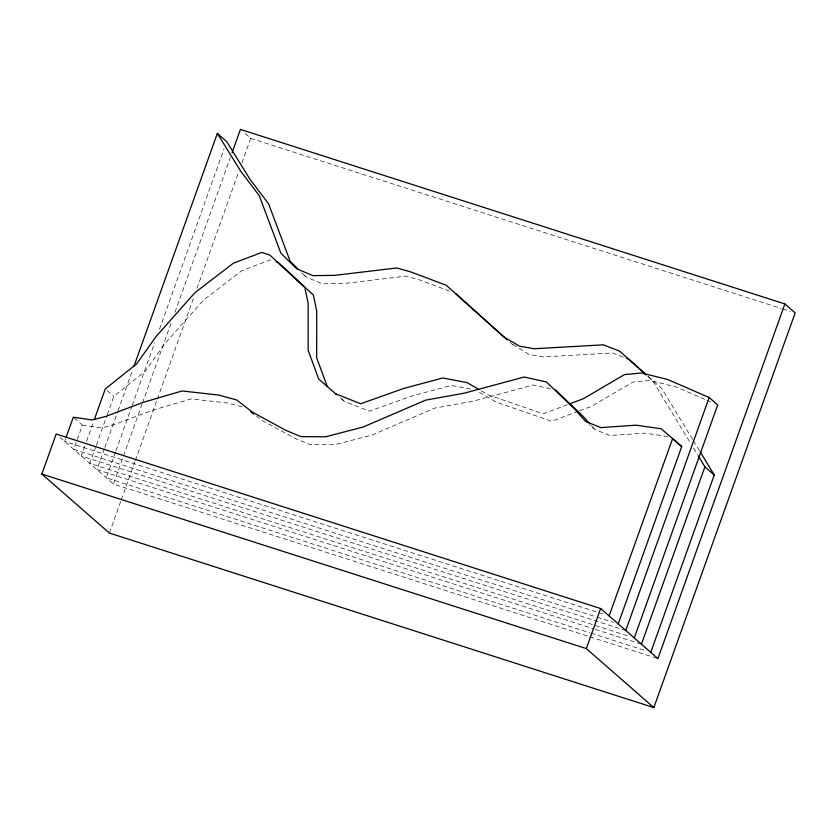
<?xml version="1.0" encoding="UTF-8"?>
<svg xmlns="http://www.w3.org/2000/svg" width="837" height="837" viewBox="0 0 837 837"><rect width="100%" height="100%" fill="white"/><g stroke="black" fill="none" stroke-linecap="round" stroke-linejoin="round"><path stroke-width="0.63" stroke-dasharray="4.18 3.14" d="M65.516 438.986L64.648 441.402L604.136 614.358M74.231 417.977L82.424 425.144L73.75 449.364L595.839 616.733M84.778 446.205L81.283 455.945L624.507 630.094M86.514 441.34L93.493 421.858M95.92 446.362L89.81 463.405L629.309 636.361M96.36 445.138L106.822 415.916M107.251 414.702L113.79 396.435L145.22 371.283L164.69 343.871L203.496 300.096L241.935 270.633L270.361 259.868L272.684 260.663M104.416 448.778L96.956 469.641L594.176 629.047M104.855 447.554L117.599 411.971M118.038 410.737L132.539 370.247M115.506 452.032L106.278 477.801L589.834 632.814M115.945 450.798L131.765 406.625M132.204 405.401L154.615 342.814M159.448 329.318L224.034 148.934M656.658 658.206L113.434 484.058L141.997 404.292M142.436 403.057L171.878 320.843M174.954 312.243L230.321 157.618M109.365 533.054L120.81 501.091M121.25 499.856L134.903 461.742M135.343 460.517L156.917 400.264M157.356 399.04L193.891 296.978M196.977 288.378L238.796 171.564M241.883 162.964L250.692 138.367L244.153 132.654M567.423 404.71L543.171 413.813L487.866 394.761L480.229 390.293M578.377 411.26L551.698 421.262L496.393 402.22L477.843 391.36M579.591 410.8L591.717 406.248L633.002 382.059L649.836 380.437L676.014 386.882L705.79 399.804M667.832 436.506L645.086 433.137L609.88 435.564L594.73 429.423L589.269 424.641M82.424 425.144L101.329 427.937L114.91 424.369L152.449 410.276L191.181 398.925L227.591 402.995L243.441 407.295M470.54 389.1L451.331 385.449L412.432 395.838L369.18 411.218L344.3 401.3L339.56 397.188M550.547 388.818L533.305 384.978L473.376 401.143L434.759 408.1L372.193 435.01L334.873 444.719L310.088 444.604L295.388 438.504L261.573 420.174L256.677 416.355M250.692 138.367L781.476 308.529M782.721 308.926L790.18 311.322M597.084 617.141L613.239 622.32M595.421 629.445L640.169 643.789M591.079 633.211L647.011 651.144M449.49 291.14L420.237 280.102L406.008 276.137L344.007 283.513L322.245 283.806L306.018 276.932L301.351 272.852M623.188 357.054L612.684 352.984L543.621 356.886L529.047 354.438L511.104 343.348M706.983 400.316L711.743 402.377M340.513 397.983L344.3 401.3M107.157 390.638L113.79 396.435M59.94 437.291L113.434 484.058M648.403 376.671L661.962 388.818L692.785 439.655M647.786 376.326L652.63 380.668L690.828 443.652M510.057 342.354L512.966 344.98M302.293 273.27L306.018 276.932M591.403 425.677L594.73 429.423M693.454 440.754L699.491 450.704M693.517 448.077L697.535 454.7"/><path stroke-width="1.26" d="M784.886 303.946L795.15 312.912L653.833 707.6L109.365 533.054L41.85 474.035L56.184 434.005L600.642 608.551L657.903 658.604L784.886 303.946L240.418 129.4L232.079 152.711M65.945 437.772L73.321 417.182L92.227 419.975L105.797 416.407L143.336 402.315L182.068 390.963L218.478 395.033L236.777 399.992L252.471 412.212L286.275 430.542L300.985 436.642L325.76 436.757L363.091 427.048L425.646 400.138L464.263 393.181L524.192 377.016L546.373 381.954L573.983 408.351L585.618 421.461L600.767 427.602L635.984 425.175L661.24 428.785L681.705 446.581L618.219 623.91M94.361 419.421L105.263 388.975L136.693 363.833L156.163 336.411L194.969 292.647L233.397 263.184L261.835 252.418L269.953 255.18L304.825 287.583L308.162 303.339L308.142 350.264L318.698 379.035L336.715 394.719M133.857 366.564L217.338 133.407L226.67 141.568L249.782 178.982L268.614 203.883L290.219 261.385L298.579 269.608M653.833 707.6L586.308 648.581L600.642 608.551M609.106 615.948L672.603 438.619L681.705 446.581M625.752 630.491L709.169 397.512L667.487 379.433L641.309 372.988L624.475 374.61L583.18 398.789L569.84 403.8M634.279 637.951L717.696 404.962L709.169 397.512M641.414 644.187L704.911 466.858L698.204 455.809M650.747 652.347L714.233 475.018L700.161 451.813M41.85 474.035L586.308 648.581M276.158 261.845L278.48 262.64L313.362 295.042L316.7 310.789L316.668 357.723L327.225 386.495M626.693 358.414L629.026 359.324L646.457 374.934M335.773 393.84L360.653 403.758L403.905 388.389L442.804 377.989L467.13 382.624L479.141 389.655M250.786 411.773L253.726 414.064M704.911 466.858L714.233 475.018M645.85 374.589L619.694 351.163L603.351 344.823L534.288 348.736L519.714 346.288L503.644 336.819L446.257 285.281L410.904 271.952L396.675 267.986L334.685 275.352L312.923 275.645L296.685 268.771L280.887 253.224L259.282 195.732L240.46 170.832L217.338 133.407M455.59 293.442L507.138 339.738M555.475 389.916L583.086 416.313L588.913 422.863"/></g></svg>
